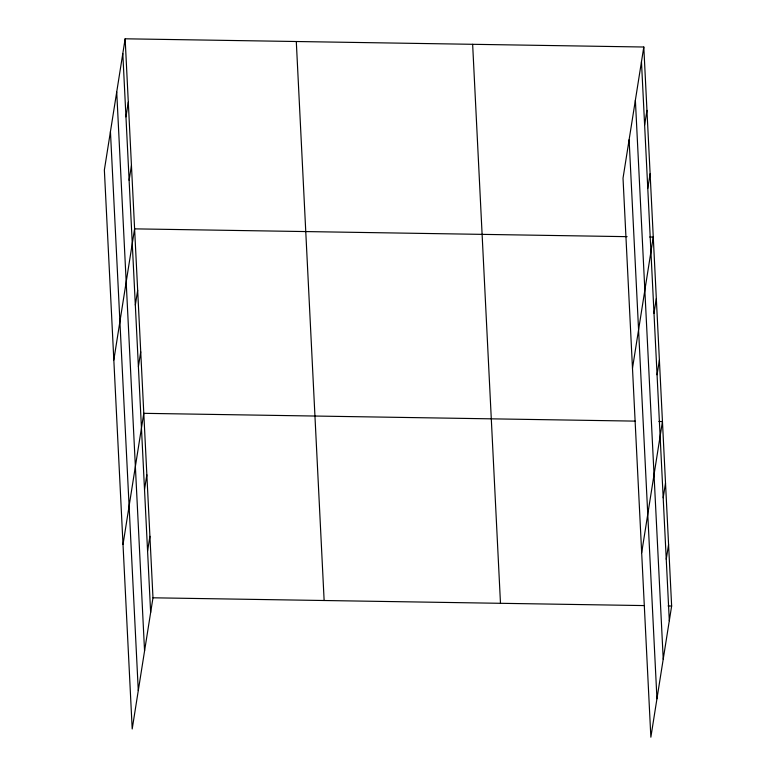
<?xml version="1.0" encoding="UTF-8"?>
<svg xmlns="http://www.w3.org/2000/svg" width="776" height="776" viewBox="0 0 776 776"><rect width="100%" height="100%" fill="white"/><g stroke="black" fill="none" stroke-linecap="round" stroke-linejoin="round"><path stroke-width="1.16" d="M125.14 38.8L104.362 169.983L132.201 728.984L152.979 597.801L125.14 38.8L643.799 47.016L671.638 606.017L650.86 737.2L623.021 178.199L643.799 47.016M125.964 116.875L128.292 102.151M129.117 180.226L131.445 165.501M113.82 360.045L134.597 228.862L627.115 236.661M135.334 305.065L137.662 290.35M138.4 366.563L140.728 351.838M123.015 544.51L143.793 413.327L635.117 421.116M144.52 489.54L146.848 474.815M147.585 551.028L149.913 536.303M644.623 125.091L646.961 110.376M647.776 188.442L650.113 173.727M632.488 368.26L653.266 237.078L649.706 237.019M653.993 313.291L656.331 298.566M657.059 374.779L659.396 360.054M641.674 552.735L662.452 421.543L658.892 421.494M663.189 497.755L665.517 483.041M666.245 559.244L668.582 544.529M152.979 597.801L644.303 605.581M668.078 605.959L671.638 606.017M641.471 61.74L669.31 620.732M635.379 100.172L663.228 659.173M629.113 139.767L656.952 698.769M472.642 44.31L500.481 603.301M296.296 41.516L324.135 600.508M122.802 53.525L150.641 612.516M116.72 91.956L144.559 650.948M110.444 131.551L138.283 690.543"/></g></svg>
